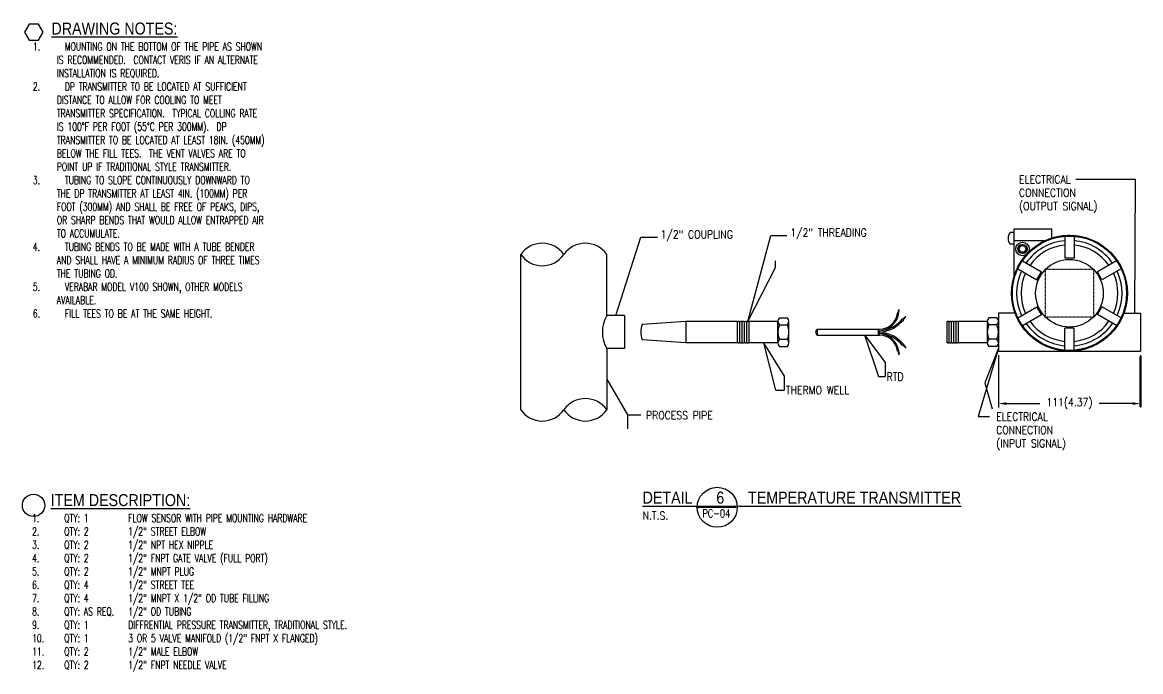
# Model space of a CAD drawing. Header units: inches. Extents: x 10205 to 13577, y 8701 to 9212.
# Drawn here: x 12739 to 13577, y 8701 to 9188 of the extents above; entities that cross this region are included whole.
import ezdxf
from ezdxf.enums import TextEntityAlignment as Align

# ---------------------------------------------------------------- set-up
doc = ezdxf.new("R2010")
doc.units = ezdxf.units.IN
doc.header["$LTSCALE"] = 0.1
doc.header["$MEASUREMENT"] = 0
doc.linetypes.add('HIDDEN2', pattern=[0.1875, 0.125, -0.0625])
doc.layers.get('0').update_dxf_attribs({"lineweight": 18})
doc.layers.get('Defpoints').update_dxf_attribs({"color": 251, "lineweight": 140})
for name, color, linetype in [('DT-LTSO', 52, 'Continuous'), ('DT-TEXT', 141, 'Continuous'), ('E-POWR-IDEN', 71, 'Continuous'), ('E-POWR-IDEN @ 48', 71, 'Continuous')]:
    doc.layers.add(name, color=color, linetype=linetype)
doc.styles.add('Note', font='romans.shx', dxfattribs={"width": 0.75})
doc.styles.add('RomanS', font='romans.shx', dxfattribs={"width": 0.85})
doc.dimstyles.new('FH_Arrow_Leader', dxfattribs={"dimscale": 96, "dimtxt": 0.09375, "dimasz": 0.125, "dimexe": 0.0625, "dimexo": 0.0625, "dimgap": 0.09, "dimtad": 0, "dimtih": 1, "dimtoh": 1, "dimdec": 4, "dimzin": 0, "dimdsep": 46, "dimlunit": 4, "dimtxsty": 'RomanS', "dimcen": 0.09, "dimadec": 0, "dimazin": 0, "dimtfac": 1, "dimtdec": 4, "dimtofl": 0, "dimtmove": 0, "dimatfit": 3, "dimfxl": 1, "dimtolj": 1, "dimtzin": 0, "dimarcsym": 0})

# ---------------------------------------------------------------- blocks, each defined once
blk = doc.blocks.new('Anno_Hexagon')
at = {"color": 0, "linetype": 'ByBlock', "lineweight": -2}
blk.add_lwpolyline([(1.17, 0), (0.58, 1.01), (-0.58, 1.01), (-1.17, 0), (-0.58, -1.01), (0.58, -1.01)], close=True, dxfattribs=at)
at = {"color": 0, "linetype": 'ByBlock', "lineweight": -2, "style": 'Note', "width": 0.85}
blk.add_attdef('ID', text='', height=1, dxfattribs=at).set_placement((0, 0), align=Align.MIDDLE)
blk = doc.blocks.new('*D115')
at = {"layer": 'Defpoints', "color": 0, "transparency": 16777216}
for p in [(13470.44, 8941.35), (13576.93, 8941.35), (13470.44, 8902.04)]:
    blk.add_point(p, dxfattribs=at)
at = {"layer": 'E-POWR-IDEN', "color": 0, "lineweight": -2, "transparency": 16777216}
for p, q in [((13470.44, 8938.35), (13470.44, 8899.04)), ((13576.93, 8938.35), (13576.93, 8899.04)), ((13476.44, 8902.04), (13501.4, 8902.04)), ((13570.93, 8902.04), (13545.98, 8902.04))]:
    blk.add_line(p, q, dxfattribs=at)
at = {"layer": 'E-POWR-IDEN', "color": 0, "transparency": 16777216}
for points in [[(13476.44, 8903.04), (13476.44, 8901.04), (13470.44, 8902.04)], [(13570.93, 8903.04), (13570.93, 8901.04), (13576.93, 8902.04)]]:
    blk.add_solid(points, dxfattribs=at)
at = {"layer": 'E-POWR-IDEN', "color": 0, "transparency": 16777216, "insert": (13523.69, 8902.04), "char_height": 6, "attachment_point": 5, "style": 'RomanS'}
blk.add_mtext('\\A1;111(4.37)', dxfattribs=at)

msp = doc.modelspace()

# ---------------------------------------------------------------- hatches: boundary and pattern name
at = {"layer": 'DT-LTSO'}
h = msp.add_hatch(dxfattribs=at)
h.set_pattern_fill('ANSI31', color=256, scale=1.333333, angle=-180, style=0)
h.set_pattern_definition([(225, (-5038.7872, 7880.45464), (0.1178511302, -0.1178511302), [])])
h.paths.add_polyline_path([(13567.07157, 8984.73295, 1), (13480.30584, 8984.73295, 1)])
h.paths.add_polyline_path([(13480.87676, 8984.73295, -1), (13566.50065, 8984.73295, -1)], flags=16)
h = msp.add_hatch(dxfattribs=at)
h.set_pattern_fill('ANSI31', color=256, scale=5.333333, angle=-180, style=0)
h.set_pattern_definition([(225, (-5037.0511, 7882.48464), (0.47140452, -0.47140452), [])])
h.paths.add_polyline_path([(13491.92884, 9017.88974, 1), (13484.9997, 9017.88974, 1)])
h.paths.add_polyline_path([(13485.96049, 9017.88974, -1), (13490.96805, 9017.88974, -1)], flags=16)

# ---------------------------------------------------------------- linework, layer by layer
at = {"layer": 'Defpoints'}
msp.add_line((13577.02165, 8937.40118), (13577.0141, 8899.49255), dxfattribs=at)
at = {"layer": 'DT-LTSO'}
for p, q in [((13481.92273, 9030.15662), (13479.35275, 9030.15662)), ((13510.55787, 9032.60921), (13481.92273, 9032.60921)), ((13481.92273, 9032.60921), (13481.92273, 9023.92206)), ((13510.55787, 9026.08091), (13510.55787, 9032.60921)), ((13520.28173, 9027.40912), (13520.28173, 9010.90072)), ((13527.09568, 9027.40912), (13527.09568, 9010.90072)), ((13481.92273, 9021.38314), (13479.35275, 9021.38314)), ((13505.07992, 9023.92206), (13481.92273, 9023.92206)), ((13481.92273, 9023.92206), (13481.92273, 8996.46648)), ((13112.4956, 8897.37269), (13112.4956, 9013.75786)), ((13177.0076, 8967.92733), (13177.0076, 9013.75786)), ((13488.43355, 9009.02156), (13502.73024, 9000.76737)), ((13527.09568, 9010.90072), (13520.28173, 9010.90072)), ((13558.94386, 9009.02156), (13544.64717, 9000.76737)), ((13485.02657, 9003.12051), (13499.32326, 8994.86631)), ((13499.32326, 8994.86631), (13502.73024, 9000.76737)), ((13548.05415, 8994.86631), (13544.64717, 9000.76737)), ((13562.35084, 9003.12051), (13548.05415, 8994.86631)), ((13190.29034, 8967.92733), (13177.0076, 8967.92733)), ((13190.29034, 8967.92733), (13190.29034, 8943.20322)), ((13395.84521, 8969.51474), (13394.92161, 8969.72604)), ((13395.1892, 8969.66482), (13395.79535, 8972.31437)), ((13395.57762, 8969.57596), (13396.18377, 8972.22551)), ((13396.18377, 8972.22551), (13395.79535, 8972.31437)), ((13398.9069, 8965.36478), (13400.75661, 8967.35628)), ((13399.19885, 8965.09361), (13401.04857, 8967.08511)), ((13401.04857, 8967.08511), (13400.75661, 8967.35628)), ((13482.96408, 8969.78046), (13470.44487, 8969.78046)), ((13470.44487, 8969.78046), (13470.44487, 8941.35009)), ((13485.02657, 8966.3454), (13499.32326, 8974.59959)), ((13488.43355, 8960.44434), (13502.73024, 8968.69854)), ((13502.73024, 8968.69854), (13499.32326, 8974.59959)), ((13544.64717, 8968.69854), (13548.05415, 8974.59959)), ((13558.94386, 8960.44434), (13544.64717, 8968.69854)), ((13562.35084, 8966.3454), (13548.05415, 8974.59959)), ((13564.41334, 8969.78046), (13576.93254, 8969.78046)), ((13576.93254, 8969.78046), (13576.93254, 8941.35009)), ((13236.16321, 8963.62927), (13203.50255, 8961.23436)), ((13274.9916, 8963.62927), (13236.16321, 8963.62927)), ((13236.16321, 8963.62927), (13236.16321, 8947.50127)), ((13274.9916, 8947.50127), (13274.9916, 8963.62927)), ((13274.9916, 8951.53066), (13274.9916, 8959.59988)), ((13274.9916, 8951.53066), (13274.9916, 8959.59988)), ((13276.71118, 8947.99031), (13276.71118, 8963.14024)), ((13276.71118, 8947.99031), (13276.71118, 8962.23556)), ((13276.71118, 8947.99031), (13276.71118, 8962.23556)), ((13278.43077, 8947.99031), (13278.43077, 8963.14024)), ((13278.43077, 8947.99031), (13278.43077, 8962.23556)), ((13278.43077, 8947.99031), (13278.43077, 8962.23556)), ((13280.15036, 8947.99031), (13280.15036, 8963.14024)), ((13280.15036, 8947.99031), (13280.15036, 8962.23556)), ((13280.15036, 8947.99031), (13280.15036, 8962.23556)), ((13281.86994, 8947.99031), (13281.86994, 8963.14024)), ((13281.86994, 8947.99031), (13281.86994, 8963.14024)), ((13281.86994, 8947.99031), (13281.86994, 8963.14024)), ((13283.58953, 8947.50127), (13283.58953, 8963.62927)), ((13305.2055, 8963.62927), (13283.58953, 8963.62927)), ((13305.2055, 8947.50127), (13305.2055, 8963.62927)), ((13306.2807, 8966.31727), (13312.43422, 8966.31727)), ((13306.2807, 8960.94127), (13312.43422, 8960.94127)), ((13313.50942, 8947.50127), (13313.50942, 8963.62927)), ((13399.44692, 8964.87002), (13398.65883, 8965.58837)), ((13431.92705, 8947.50127), (13431.92705, 8963.62927)), ((13431.92705, 8951.53066), (13431.92705, 8959.59988)), ((13431.92705, 8951.53066), (13431.92705, 8959.59988)), ((13433.64664, 8947.99031), (13433.64664, 8963.14024)), ((13433.64664, 8947.99031), (13433.64664, 8962.23556)), ((13433.64664, 8947.99031), (13433.64664, 8962.23556)), ((13435.36622, 8947.99031), (13435.36622, 8963.14024)), ((13435.36622, 8947.99031), (13435.36622, 8962.23556)), ((13435.36622, 8947.99031), (13435.36622, 8962.23556)), ((13437.08581, 8947.99031), (13437.08581, 8963.14024)), ((13437.08581, 8947.99031), (13437.08581, 8962.23556)), ((13437.08581, 8947.99031), (13437.08581, 8962.23556)), ((13438.8054, 8947.99031), (13438.8054, 8963.14024)), ((13438.8054, 8947.99031), (13438.8054, 8963.14024)), ((13438.8054, 8947.99031), (13438.8054, 8963.14024)), ((13462.14095, 8963.62927), (13440.52498, 8963.62927)), ((13440.52498, 8947.50127), (13440.52498, 8963.62927)), ((13462.14095, 8963.62927), (13462.14095, 8947.50127)), ((13469.36967, 8966.31727), (13463.21615, 8966.31727)), ((13469.36967, 8960.94127), (13463.21615, 8960.94127)), ((13470.44487, 8963.62927), (13470.44487, 8947.50127)), ((13520.28173, 8942.05679), (13520.28173, 8958.56518)), ((13527.09568, 8958.56518), (13520.28173, 8958.56518)), ((13527.09568, 8942.05679), (13527.09568, 8958.56518)), ((13236.16321, 8947.50127), (13203.50255, 8949.89618)), ((13306.2807, 8950.18927), (13312.43422, 8950.18927)), ((13334.71928, 8957.73675), (13334.71928, 8953.3938)), ((13334.71928, 8957.73675), (13380.21976, 8957.73675)), ((13334.71928, 8953.3938), (13380.21976, 8953.3938)), ((13380.21976, 8957.73675), (13380.21976, 8953.3938)), ((13380.21976, 8957.73675), (13381.5731, 8957.73675)), ((13380.21976, 8956.65101), (13381.5731, 8956.65101)), ((13380.21976, 8955.56527), (13381.5731, 8955.56527)), ((13380.21976, 8954.47954), (13381.5731, 8954.47954)), ((13380.21976, 8953.3938), (13381.5731, 8953.3938)), ((13469.36967, 8950.18927), (13463.21615, 8950.18927)), ((13190.29034, 8943.20322), (13177.0076, 8943.20322)), ((13177.0076, 8943.20322), (13177.0076, 8897.37269)), ((13274.9916, 8947.50127), (13236.16321, 8947.50127)), ((13305.2055, 8947.50127), (13283.58953, 8947.50127)), ((13306.2807, 8944.81327), (13312.43422, 8944.81327)), ((13395.84521, 8941.61581), (13394.92161, 8941.40451)), ((13395.57762, 8941.55459), (13396.18377, 8938.90504)), ((13399.44692, 8946.26053), (13398.65883, 8945.54218)), ((13398.9069, 8945.76577), (13400.75661, 8943.77427)), ((13399.19885, 8946.03694), (13401.04857, 8944.04544)), ((13401.04857, 8944.04544), (13400.75661, 8943.77427)), ((13462.14095, 8947.50127), (13440.52498, 8947.50127)), ((13469.36967, 8944.81327), (13463.21615, 8944.81327)), ((13395.1892, 8941.46573), (13395.79535, 8938.81618)), ((13396.18377, 8938.90504), (13395.79535, 8938.81618)), ((13470.44487, 8941.35009), (13576.93254, 8941.35009))]:
    msp.add_line(p, q, dxfattribs=at)
at = {"layer": 'DT-LTSO', "linetype": 'HIDDEN2', "ltscale": 0.5}
msp.add_lwpolyline([(13541.60169, 8966.81997), (13505.71997, 8966.87589), (13505.77572, 9002.64594), (13541.60169, 9002.64594)], close=True, dxfattribs=at)
at = {"layer": 'DT-LTSO'}
for centre, radius in [((13523.68871, 8984.73295), 43.38286), ((13523.68871, 8984.73295), 42.81195), ((13488.46427, 9017.88974), 5.05144), ((13488.46427, 9017.88974), 3.46457), ((13488.46427, 9017.88974), 2.50378), ((13523.68871, 8984.73295), 25.33279)]:
    msp.add_circle(centre, radius, dxfattribs=at)
for centre, radius, start, end in [((13484.13623, 9025.76988), 6.49039, 137.47725242, 222.52274758), ((13128.6236, 9002.4933), 19.67238, 34.9322583, 145.0677417), ((13160.8796, 9002.4933), 19.67238, 34.9322583, 145.0677417), ((13523.59818, 8984.7681), 39.47319, 94.82116938, 145.02698135), ((13523.67806, 8984.78127), 36.207, 95.38636766, 144.65869118), ((13523.51195, 8984.63297), 39.64316, 34.92754505, 84.81338897), ((13523.7292, 8984.76944), 36.20772, 35.37880175, 84.66510953), ((13128.6236, 9025.02241), 19.67238, 214.9322583, 325.0677417), ((13523.53539, 8984.75329), 39.4324, 154.87045166, 205.18092654), ((13523.66752, 8984.72381), 39.44524, 334.98193368, 25.04116681), ((13523.5915, 8984.75344), 36.15598, 155.35736168, 204.69859921), ((13523.76882, 8984.71454), 36.18389, 335.36446982, 24.68625767), ((13198.18151, 8955.56527), 24.51845, 149.72213476, 210.27786524), ((13381.06958, 8971.72291), 13.99523, 272.06184431, 351.79687975), ((13380.58973, 8972.09125), 15.47152, 273.64417459, 350.41373259), ((13217.11042, 8955.56527), 14.74153, 157.38320993, 202.61679007), ((13275.85139, 8962.62894), 1.00034, 30.73918925, 149.26081075), ((13277.57098, 8962.62894), 1.00034, 30.73918925, 149.26081075), ((13279.29056, 8962.62894), 1.00034, 30.73918925, 149.26081075), ((13281.01015, 8962.62894), 1.00034, 30.73918925, 149.26081075), ((13282.72974, 8962.62894), 1.00034, 30.73918925, 149.26081075), ((13309.1031, 8963.62927), 3.8976, 136.39718117, 223.60281883), ((13319.1831, 8955.56527), 13.9776, 157.3801351, 202.6198649), ((13309.61182, 8963.62927), 3.8976, 316.39718117, 43.60281883), ((13299.53182, 8955.56527), 13.9776, 337.3801351, 22.6198649), ((13380.12089, 8980.22748), 23.62115, 273.5247178, 321.7024121), ((13379.60528, 8981.16493), 25.67517, 274.39562877, 320.60551778), ((13432.78684, 8962.62894), 1.00034, 30.73918925, 149.26081075), ((13434.50643, 8962.62894), 1.00034, 30.73918925, 149.26081075), ((13436.22602, 8962.62894), 1.00034, 30.73918925, 149.26081075), ((13437.9456, 8962.62894), 1.00034, 30.73918925, 149.26081075), ((13439.66519, 8962.62894), 1.00034, 30.73918925, 149.26081075), ((13466.03855, 8963.62927), 3.8976, 136.39718117, 223.60281883), ((13476.11855, 8955.56527), 13.9776, 157.3801351, 202.6198649), ((13466.54727, 8963.62927), 3.8976, 316.39718117, 43.60281883), ((13456.46727, 8955.56527), 13.9776, 337.3801351, 22.6198649), ((13523.60787, 8984.73708), 39.50491, 215.01148336, 265.17022761), ((13523.6941, 8984.73091), 36.25864, 215.38455907, 264.59979802), ((13523.61847, 8984.73946), 39.50818, 275.04926817, 325.09528063), ((13523.70744, 8984.73383), 36.2628, 275.36138334, 324.59268913), ((13309.1031, 8947.50127), 3.8976, 136.39718117, 223.60281883), ((13309.61182, 8947.50127), 3.8976, 316.39718117, 43.60281883), ((13335.9945, 8955.56527), 2.51823, 120.42391909, 239.57608091), ((13379.60528, 8929.96562), 25.67517, 39.39448222, 85.60437123), ((13380.58973, 8939.0393), 15.47152, 9.58626741, 86.35582541), ((13380.12089, 8930.90307), 23.62115, 38.2975879, 86.4752822), ((13381.06958, 8939.40763), 13.99523, 8.20312025, 87.93815569), ((13466.03855, 8947.50127), 3.8976, 136.39718117, 223.60281883), ((13466.54727, 8947.50127), 3.8976, 316.39718117, 43.60281883), ((13275.85139, 8948.50161), 1.00034, 210.73918925, 329.26081075), ((13277.57098, 8948.50161), 1.00034, 210.73918925, 329.26081075), ((13279.29056, 8948.50161), 1.00034, 210.73918925, 329.26081075), ((13281.01015, 8948.50161), 1.00034, 210.73918925, 329.26081075), ((13282.72974, 8948.50161), 1.00034, 210.73918925, 329.26081075), ((13432.78684, 8948.50161), 1.00034, 210.73918925, 329.26081075), ((13434.50643, 8948.50161), 1.00034, 210.73918925, 329.26081075), ((13436.22602, 8948.50161), 1.00034, 210.73918925, 329.26081075), ((13437.9456, 8948.50161), 1.00034, 210.73918925, 329.26081075), ((13439.66519, 8948.50161), 1.00034, 210.73918925, 329.26081075), ((13160.8796, 8886.10814), 19.67238, 34.9322583, 145.0677417), ((13128.6236, 8908.63724), 19.67238, 214.9322583, 325.0677417), ((13160.8796, 8908.63724), 19.67238, 214.9322583, 325.0677417)]:
    msp.add_arc(centre, radius, start, end, dxfattribs=at)
at = {"layer": 'DT-TEXT'}
msp.add_line((13243.85907, 8824.32454), (13273.88217, 8824.32454), dxfattribs=at)
msp.add_circle((13259.75633, 8824.32454), 15, dxfattribs=at)
at = {"layer": 'E-POWR-IDEN'}
msp.add_circle((12747.41169, 8825.77506), 8.39448, dxfattribs=at)

# ---------------------------------------------------------------- block references
at = {"layer": 'E-POWR-IDEN @ 48', "xscale": 6, "yscale": 6, "zscale": 6}
msp.add_blockref('Anno_Hexagon', (12747.63965, 9180.39783), dxfattribs=at)

# ---------------------------------------------------------------- texts
at = {"layer": 'DT-TEXT', "attachment_point": 1, "style": 'RomanS'}
for s, insert, char_height, width in [('\\A1;{\\fArial|b0|i0|c0|p34;\\H2x;\\LDETAIL      6      \\A0;TEMPERATURE TRANSMITTER\\A1;\\P\\Fromans|c0;\\H0.66667x;\\lN.T.S.\\P} ', (13203.81486, 8836.06857), 4.5, 24192), ('\\pi3.4723;{\\W0.75;PC-04}', (13245.18724, 8822.75179), 6.0002995, 28.8027741)]:
    msp.add_mtext(s, dxfattribs=dict(at, insert=insert, char_height=char_height, width=width))
at = {"layer": 'E-POWR-IDEN', "attachment_point": 1, "style": 'RomanS'}
for s, insert, char_height, width in [('\\A1;{\\fArial|b0|i0|c0|p34;\\H2x;\\W1;   \\H0.74996x;\\W0.85;\\LDRAWING NOTES:\\H0.6667x;\\P\\pi-18.001,l18.001;\\Fromans|c0;\\W0.7;\\l1.^IMOUNTING ON THE BOTTOM OF THE PIPE AS SHOWN IS RECOMMENDED.  CONTACT VERIS IF AN ALTERNATE INSTALLATION IS REQUIRED.\\P2.^IDP TRANSMITTER TO BE LOCATED AT SUFFICIENT DISTANCE TO ALLOW FOR COOLING TO MEET TRANSMITTER SPECIFICATION.  TYPICAL COLLING RATE IS 100°F PER FOOT (55°C PER 300MM).  DP TRANSMITTER TO BE LOCATED AT LEAST 18IN. (450MM) BELOW THE FILL TEES.  THE VENT VALVES ARE TO POINT UP IF TRADITIONAL STYLE TRANSMITTER.\\P3.^ITUBING TO SLOPE CONTINUOUSLY DOWNWARD TO THE DP TRANSMITTER AT LEAST 4IN. (100MM) PER FOOT (300MM) AND SHALL BE FREE OF PEAKS, DIPS, OR SHARP BENDS THAT WOULD ALLOW ENTRAPPED AIR TO ACCUMULATE.\\P4.^ITUBING BENDS TO BE MADE WITH A TUBE BENDER AND SHALL HAVE A MINIMUM RADIUS OF THREE TIMES THE TUBING OD.\\P5.^IVERABAR MODEL V100 SHOWN, OTHER MODELS AVAILABLE.\\P6.^IFILL TEES TO BE AT THE SAME HEIGHT.}', (12746.84396, 9187.55322), 6.00033487, 174.8913073), ('ELECTRICAL CONNECTION (OUTPUT SIGNAL)', (13485.8786, 9073.03376), 6, 77), ('ELECTRICAL CONNECTION\\P(INPUT SIGNAL)', (13468.78733, 8895.23214), 6, 65.6078429), ('\\A1;{\\fArial|b0|i0|c0|p34;\\H2x;\\W1;   \\H0.74996x;\\W0.85;\\LITEM DESCRIPTION:\\P\\Fromans|c0;\\H0.6667x;\\W0.7;\\l1.^IQTY: 1^I^IFLOW SENSOR WITH PIPE MOUNTING HARDWARE\\H2x; \\H0.5x;\\P2.^IQTY: 2^I^I1/2" STREET ELBOW\\H1.8571x; \\H0.53846x;\\P3.^IQTY: 2^I^I1/2" NPT HEX NIPPLE\\H1.9048x; \\H0.525x;\\P4.^IQTY: 2^I^I1/2" FNPT GATE VALVE (FULL PORT)\\H1.8889x; \\H0.52941x;\\P5.^IQTY: 2^I^I1/2" MNPT PLUG\\H1.8942x; \\H0.52793x;\\P6.^IQTY: 4^I^I1/2" STREET TEE\\H1.8924x; \\H0.52842x;\\P7.^IQTY: 4^I^I1/2" MNPT X 1/2" OD TUBE FILLING\\H1.893x; \\H0.52826x;\\P8.^IQTY: AS REQ.^I1/2" OD TUBING\\H1.8928x; \\H0.52831x;\\P9.^IQTY: 1^I^IDIFFRENTIAL PRESSURE TRANSMITTER, TRADITIONAL STYLE.\\H1.7024x; \\H0.58741x;\\P10.^IQTY: 1^I^I3 OR 5 VALVE MANIFOLD (1/2" FNPT X FLANGED)\\H1.9563x; \\H0.51116x;\\P11.^IQTY: 2^I^I1/2" MALE ELBOW\\H1.8717x; \\H0.53427x;\\P12.^IQTY: 2^I^I1/2" FNPT NEEDLE VALVE\\H1.8999x; }', (12746.31591, 8834.21083), 6.0003349, 273.8389522)]:
    msp.add_mtext(s, dxfattribs=dict(at, insert=insert, char_height=char_height, width=width))
at = {"layer": 'E-POWR-IDEN', "char_height": 6, "attachment_point": 1, "style": 'RomanS'}
for s, insert in [('1/2" THREADING', (13314.50906, 9033.1587)), ('1/2" COUPLING', (13217.30972, 9031.78773)), ('RTD', (13386.69931, 8925.20549)), ('THERMO WELL', (13311.20875, 8915.07391)), ('PROCESS PIPE', (13206.37155, 8896.28564))]:
    msp.add_mtext(s, dxfattribs=dict(at, insert=insert))

# ---------------------------------------------------------------- dimensions: what is measured, and where the dimension line sits
at = {"layer": 'E-POWR-IDEN'}
dim = msp.add_linear_dim(base=(13470.44487, 8902.04386), p1=(13576.93254, 8941.35009), p2=(13470.44487, 8941.35009), text='111(4.37)', dimstyle='FH_Arrow_Leader', override={"dimscale": 0, "dimtxt": 0.125, "dimtix": 0, "dimtofl": 0, "dimtmove": 0, "dimatfit": 3}, dxfattribs=at)
dim.commit()
dim.dimension.update_dxf_attribs({"geometry": '*D115', "text_midpoint": (13523.68871, 8902.04386)})

# ---------------------------------------------------------------- leaders
at = {"layer": 'Defpoints'}
for points in [[(13282.72974, 8963.62927), (13303.39478, 9004.09814), (13303.39478, 9008.92212)], [(13370.15899, 8953.59121), (13385.64635, 8932.80874), (13385.64635, 8922.35191)], [(13294.39752, 8947.50127), (13309.88488, 8922.65246), (13309.88488, 8912.19562)], [(13470.44487, 8943.44336), (13460.20023, 8917.61892), (13465.75389, 8898.08974)], [(13177.0076, 8920.28795), (13192.49497, 8893.49685), (13192.49497, 8883.04001)]]:
    msp.add_leader(points, dimstyle='FH_Arrow_Leader', override={"dimscale": 0}, dxfattribs=at)
at = {"layer": 'E-POWR-IDEN'}
for points in [[(13572.66582, 8969.78046), (13573.05937, 9070.0332), (13528.36829, 9070.00716)], [(13183.64897, 8967.92733), (13202.35837, 9026.64062), (13214.87198, 9026.65744)], [(13282.72974, 8963.62927), (13299.84791, 9027.94782), (13311.95256, 9027.98615)], [(13370.15899, 8953.59121), (13380.53801, 8922.34279), (13385.64635, 8922.35191)], [(13294.39752, 8947.50127), (13303.33989, 8912.18779), (13309.88488, 8912.19562)], [(13470.44487, 8943.44336), (13455.23845, 8892.39981), (13463.78945, 8892.40149)], [(13177.0076, 8920.28795), (13192.49497, 8893.49685), (13202.48743, 8893.49004)]]:
    msp.add_leader(points, dimstyle='FH_Arrow_Leader', override={"dimscale": 0, "dimgap": 0.09, "dimtad": 0}, dxfattribs=at)

doc.saveas('drawing.dxf')
